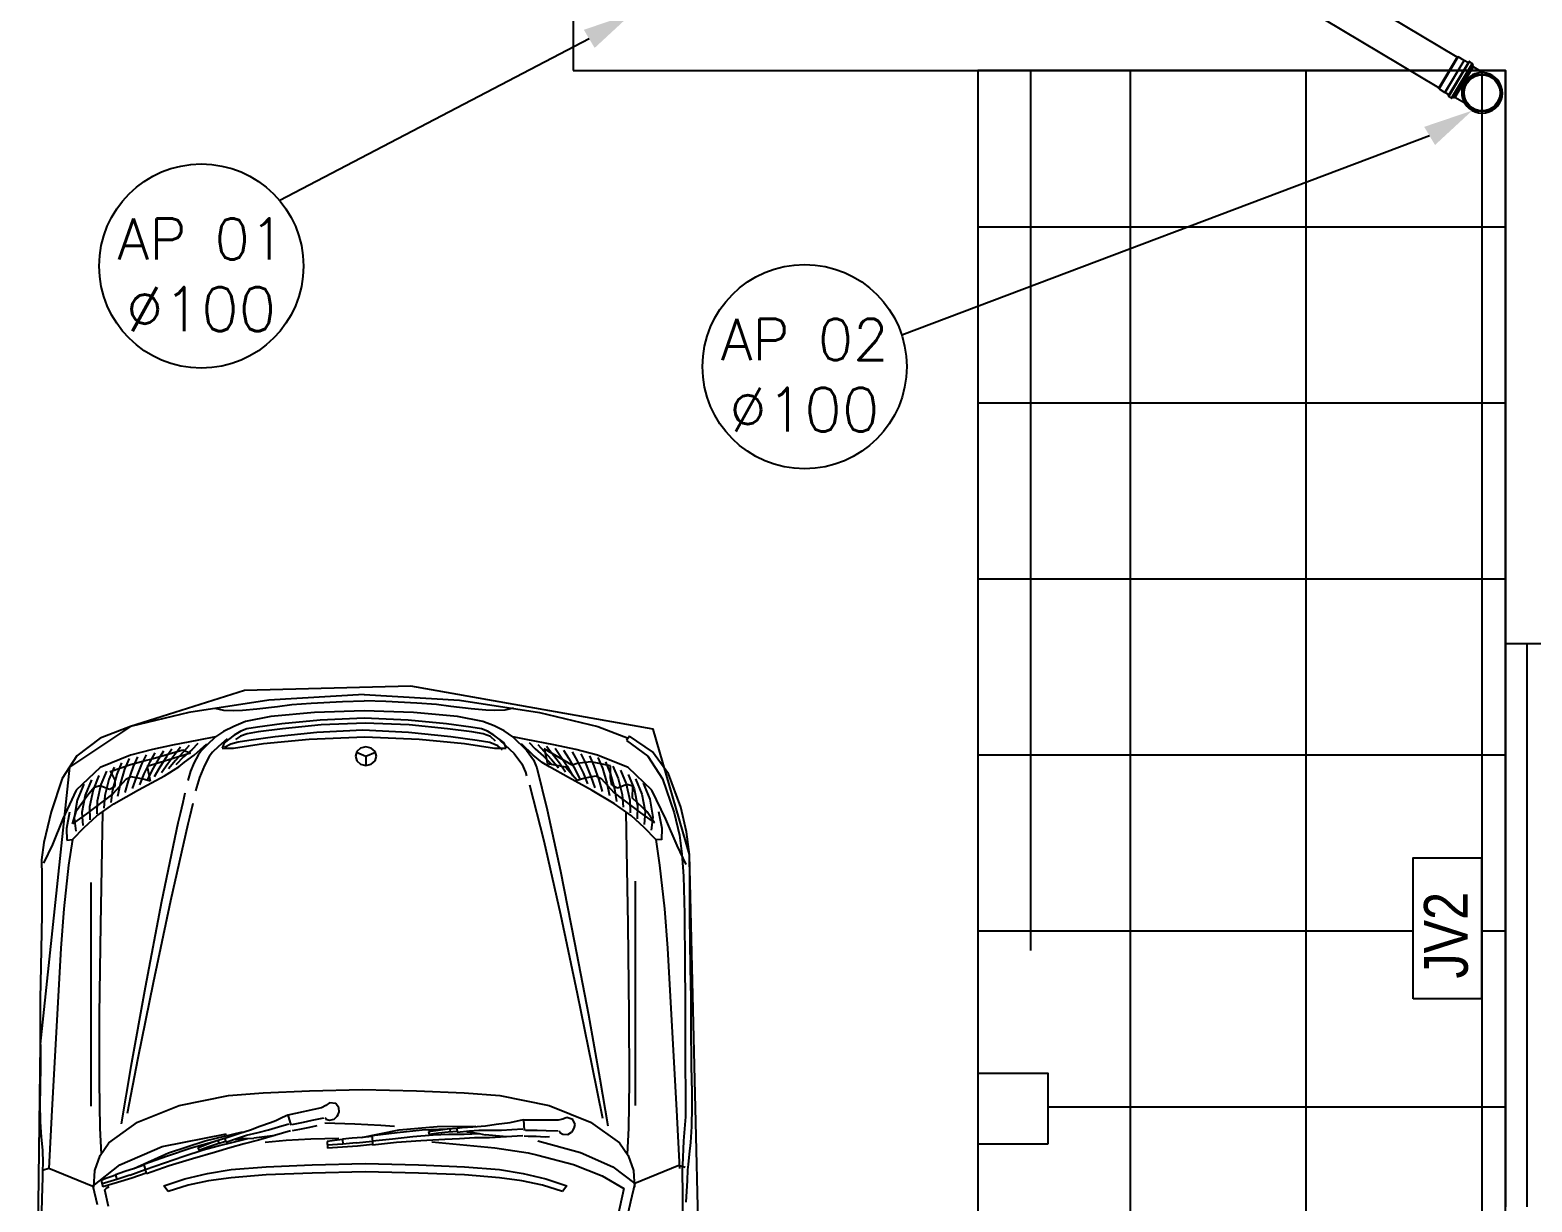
# Model space of a CAD drawing. Header units: millimetres. Extents: x 3923 to 4007, y 744 to 982.
# Drawn here: x 3949.43 to 3957.96, y 839.17 to 845.83 of the extents above; entities that cross this region are included whole.
import ezdxf
from ezdxf.enums import TextEntityAlignment as Align

# ---------------------------------------------------------------- set-up
doc = ezdxf.new("R2010")
doc.units = ezdxf.units.MM
doc.header["$LTSCALE"] = 20
doc.linetypes.add('DASHDOT2', pattern=[0.5, 0.25, -0.125, 0, -0.125])
for name, color, linetype in [('A-PEN-C', 4, 'Continuous'), ('Esgoto', 5, 'Continuous'), ('HIDROSSANITÁRIO', 8, 'Continuous'), ('TigreCad', 3, 'Continuous'), ('Tinterno', 9, 'Continuous')]:
    doc.layers.add(name, color=color, linetype=linetype)
doc.styles.add('F2', font='ARIALN.TTF')
doc.styles.add('ROMANS', font='romans__.ttf', dxfattribs={"height": 0.1})

# ---------------------------------------------------------------- blocks, each defined once
blk = doc.blocks.new('Austin Mini dessus')
at = {"color": 8, "flags": 128}
for points in [[(-0.302, 3.7337), (-0.2069, 3.765)], [(-0.2069, 3.765), (-0.1204, 3.7865)], [(-0.1874, 3.7324), (-0.114, 3.7617)], [(-0.1204, 3.7865), (-0.0703, 3.7926)], [(-0.114, 3.7617), (-0.0609, 3.787)], [(-0.0703, 3.7926), (-0.0241, 3.7916)], [(-0.0241, 3.7916), (0.0842, 3.7922)], [(0.0842, 3.7922), (0.2332, 3.7952)], [(0.2332, 3.7952), (0.3237, 3.797)], [(0.3237, 3.797), (0.3971, 3.7966)], [(0.3684, 3.7483), (0.6405, 3.7634)], [(0.3971, 3.7966), (0.5088, 3.7962)], [(0.5088, 3.7962), (0.581, 3.797)], [(0.581, 3.797), (0.6212, 3.7976)], [(0.6212, 3.7976), (0.674, 3.7963)], [(0.6405, 3.7634), (0.8064, 3.7721)], [(0.674, 3.7963), (0.7177, 3.7934)], [(0.7177, 3.7934), (0.7547, 3.7905)], [(0.7547, 3.7905), (0.7913, 3.7892)], [(0.7913, 3.7892), (0.8117, 3.7899)], [(0.8107, 3.7898), (0.8054, 3.7722)], [(0.8054, 3.7722), (0.8566, 3.6469)], [(0.8117, 3.7899), (0.831, 3.7901)], [(0.831, 3.7901), (0.8924, 3.7915)], [(0.8924, 3.7915), (1.0016, 3.7949)], [(-0.3667, 3.6929), (-0.302, 3.7337)], [(-0.269, 3.694), (-0.1874, 3.7324)], [(-0.2065, 3.713), (-0.1595, 3.7223)], [(-0.1595, 3.7223), (-0.127, 3.7206)], [(-0.127, 3.7206), (-0.1288, 3.7047)], [(-0.1288, 3.7047), (-0.0554, 3.7158)], [(-0.0554, 3.7158), (0.0688, 3.7297)], [(0.0688, 3.7297), (0.18, 3.7384)], [(0.18, 3.7384), (0.3684, 3.7483)], [(-0.4163, 3.6266), (-0.3667, 3.6929)], [(-0.3332, 3.6261), (-0.269, 3.694)], [(-0.2862, 3.6722), (-0.24, 3.6915)], [(-0.2108, 3.6933), (-0.2557, 3.6613)], [(-0.2548, 3.669), (-0.2057, 3.6781)], [(-0.24, 3.6915), (-0.1897, 3.6999)], [(-0.1734, 3.7051), (-0.2108, 3.6933)], [(-0.2057, 3.6781), (-0.1684, 3.6754)], [(-0.2018, 3.6646), (-0.1734, 3.7051)], [(-0.1629, 3.672), (-0.1958, 3.6357)], [(-0.1897, 3.6999), (-0.152, 3.6952)], [(-0.1288, 3.7047), (-0.1629, 3.672)], [(-0.3103, 3.6295), (-0.2696, 3.6465)], [(-0.2983, 3.6509), (-0.2548, 3.669)], [(-0.2844, 3.624), (-0.2378, 3.6344)], [(-0.2776, 3.6432), (-0.2819, 3.6262)], [(-0.2557, 3.6613), (-0.2776, 3.6432)], [(-0.2696, 3.6465), (-0.2217, 3.6563)], [(-0.2582, 3.5904), (-0.2018, 3.6646)], [(-0.2378, 3.6344), (-0.2012, 3.6358)], [(-0.1958, 3.6357), (-0.2299, 3.5876)], [(-0.2217, 3.6563), (-0.1848, 3.6556)], [(0.6296, 3.652), (-0.0059, 3.652)], [(0.1144, 3.6255), (0.369, 3.6287)], [(0.369, 3.6287), (0.5603, 3.6292)], [(0.5603, 3.6292), (0.6914, 3.6273)], [(0.8118, 3.6411), (0.769, 3.6265)], [(0.8566, 3.6469), (0.7958, 3.5707)], [(0.8596, 3.6444), (0.8118, 3.6411)], [(0.8566, 3.6469), (0.909, 3.6348)], [(-0.4494, 3.54), (-0.4163, 3.6266)], [(-0.3686, 3.5396), (-0.3332, 3.6261)], [(-0.3219, 3.5976), (-0.3417, 3.5395)], [(-0.3344, 3.5868), (-0.2992, 3.6015)], [(-0.3224, 3.6082), (-0.2844, 3.624)], [(-0.3144, 3.5923), (-0.3219, 3.5976)], [(-0.2975, 3.5839), (-0.3144, 3.5923)], [(-0.3139, 3.579), (-0.2698, 3.5907)], [(-0.2994, 3.5535), (-0.2582, 3.5904)], [(-0.2992, 3.6015), (-0.2538, 3.6126)], [(-0.2819, 3.6262), (-0.2717, 3.5998)], [(-0.2717, 3.5998), (-0.28, 3.5832)], [(-0.2299, 3.5876), (-0.2701, 3.5169)], [(-0.2698, 3.5907), (-0.2341, 3.5963)], [(-0.2538, 3.6126), (-0.2177, 3.6161)], [(-0.2069, 3.6195), (0.1144, 3.6255)], [(0.7337, 3.6018), (0.675, 3.5196)], [(0.6914, 3.6273), (0.7656, 3.6231)], [(0.769, 3.6265), (0.7337, 3.6018)], [(0.8252, 3.5824), (0.8299, 3.5961)], [(0.8299, 3.5961), (0.835, 3.6098)], [(0.835, 3.6098), (0.8402, 3.6233)], [(0.8372, 3.5784), (0.8502, 3.6203)], [(0.8402, 3.6233), (0.8582, 3.6183)], [(0.8462, 3.577), (0.8582, 3.6183)], [(0.8604, 3.6051), (0.8577, 3.6008)], [(0.8634, 3.6093), (0.8604, 3.6051)], [(0.8666, 3.6133), (0.8634, 3.6093)], [(0.9143, 3.6021), (0.8666, 3.6133)], [(-0.3585, 3.5441), (-0.3287, 3.5566)], [(-0.3465, 3.5655), (-0.3139, 3.579)], [(-0.3356, 3.5327), (-0.2955, 3.5465)], [(-0.3287, 3.5566), (-0.2858, 3.5689)], [(-0.3066, 3.538), (-0.2994, 3.5535)], [(-0.28, 3.5832), (-0.2975, 3.5839)], [(-0.2955, 3.5465), (-0.2617, 3.5558)], [(-0.2858, 3.5689), (-0.2505, 3.5765)], [(0.4929, 3.5192), (0.6502, 3.5491)], [(0.517, 3.5386), (0.6793, 3.5662)], [(0.7958, 3.5707), (0.7435, 3.4498)], [(0.8063, 3.5287), (0.8151, 3.5556)], [(0.8151, 3.5556), (0.8242, 3.5824)], [(0.8252, 3.5824), (0.8372, 3.5784)], [(0.8257, 3.5419), (0.8372, 3.5784)], [(0.8334, 3.5361), (0.8462, 3.577)], [(-0.4897, 3.3744), (-0.4494, 3.54)], [(-0.3843, 3.4776), (-0.3686, 3.5396)], [(-0.3693, 3.4953), (-0.3424, 3.5089)], [(-0.3639, 3.5197), (-0.3356, 3.5327)], [(-0.3417, 3.5395), (-0.3534, 3.4979)], [(-0.3493, 3.4851), (-0.3148, 3.5016)], [(-0.3424, 3.5089), (-0.3051, 3.524)], [(-0.3148, 3.5016), (-0.2843, 3.5144)], [(-0.2701, 3.5169), (-0.3098, 3.443)], [(-0.3001, 3.5036), (-0.3066, 3.538)], [(-0.3051, 3.524), (-0.273, 3.5351)], [(-0.2946, 3.4845), (-0.3001, 3.5036)], [(0.2791, 3.4759), (0.4929, 3.5192)], [(0.2925, 3.4981), (0.517, 3.5386)], [(0.675, 3.5196), (0.6278, 3.4015)], [(0.8067, 3.5309), (0.7615, 3.4315)], [(0.7718, 3.4351), (0.7952, 3.5024)], [(0.7952, 3.5024), (0.8192, 3.4954)], [(0.7972, 3.5019), (0.8063, 3.5287)], [(0.8257, 3.5419), (0.8097, 3.4979)], [(0.8192, 3.4954), (0.8334, 3.5361)], [(-0.3968, 3.4202), (-0.3843, 3.4776)], [(-0.3572, 3.4821), (-0.3836, 3.3914)], [(-0.38, 3.4466), (-0.3561, 3.4613)], [(-0.3746, 3.4709), (-0.3493, 3.4851)], [(-0.374, 3.3698), (-0.3363, 3.4925)], [(-0.3534, 3.4979), (-0.3572, 3.4821)], [(-0.3561, 3.4613), (-0.3244, 3.4792)], [(-0.3363, 3.4925), (-0.2946, 3.4845)], [(-0.3341, 3.4567), (-0.3068, 3.4729)], [(-0.3244, 3.4792), (-0.2956, 3.4936)], [(0.0453, 3.4261), (0.2791, 3.4759)], [(0.0478, 3.4514), (0.2925, 3.4981)], [(0.8092, 3.4984), (0.7905, 3.4435)], [(0.7985, 3.4305), (0.8212, 3.4949)], [(-0.4112, 3.3468), (-0.3968, 3.4202)], [(-0.3854, 3.4222), (-0.363, 3.4375)], [(-0.3698, 3.4136), (-0.3437, 3.4343)], [(-0.363, 3.4375), (-0.3341, 3.4567)], [(-0.3534, 3.4119), (-0.3294, 3.4315)], [(-0.3437, 3.4343), (-0.3181, 3.4522)], [(-0.3098, 3.443), (-0.3346, 3.403)], [(-0.1749, 3.4052), (0.0478, 3.4514)], [(-0.172, 3.3767), (0.0453, 3.4261)], [(0.7435, 3.4498), (0.7081, 3.2674)], [(0.7615, 3.4315), (0.7277, 3.3278)], [(0.7484, 3.3675), (0.7718, 3.4351)], [(0.7905, 3.4435), (0.7715, 3.3887)], [(0.7785, 3.3642), (0.7985, 3.4305)], [(0.8558, 3.4451), (0.8359, 3.3854)], [(0.8536, 3.3763), (0.8715, 3.4329)], [(0.8715, 3.4329), (0.8558, 3.4451)], [(-0.5243, 3.1472), (-0.4897, 3.3744)], [(-0.3961, 3.3734), (-0.3767, 3.3898)], [(-0.3908, 3.3978), (-0.3698, 3.4136)], [(-0.3836, 3.3914), (-0.374, 3.3698)], [(-0.3836, 3.366), (-0.363, 3.3894)], [(-0.3767, 3.3898), (-0.3534, 3.4119)], [(-0.3481, 3.3863), (-0.3679, 3.3589)], [(-0.363, 3.3894), (-0.3407, 3.4108)], [(-0.3346, 3.403), (-0.3481, 3.3863)], [(-0.3226, 3.369), (-0.2958, 3.3774)], [(-0.2599, 3.3851), (-0.2335, 3.3912)], [(-0.2335, 3.3912), (-0.2013, 3.399)], [(-0.2013, 3.399), (-0.1749, 3.4052)], [(-0.1915, 3.3721), (-0.172, 3.3767)], [(0.6278, 3.4015), (0.5988, 3.2619)], [(0.7715, 3.3887), (0.7537, 3.3335)], [(0.8359, 3.3854), (0.8202, 3.3211)], [(0.8415, 3.3179), (0.8536, 3.3763)], [(-0.4198, 3.2983), (-0.4112, 3.3468)], [(-0.4015, 3.349), (-0.3836, 3.366)], [(-0.3679, 3.3589), (-0.4003, 3.3232)], [(-0.397, 3.3226), (-0.3805, 3.3391)], [(-0.3805, 3.3391), (-0.3683, 3.348)], [(-0.3683, 3.348), (-0.347, 3.3593)], [(-0.3644, 3.3161), (-0.339, 3.3298)], [(-0.347, 3.3593), (-0.3226, 3.369)], [(-0.339, 3.3298), (-0.3048, 3.3438)], [(-0.3048, 3.3438), (-0.2667, 3.355)], [(-0.2307, 3.363), (-0.2112, 3.3675)], [(-0.2112, 3.3675), (-0.1915, 3.3721)], [(0.7293, 3.299), (0.7484, 3.3675)], [(0.7472, 3.3485), (0.7374, 3.3232)], [(0.7537, 3.3335), (0.7422, 3.2911)], [(0.7462, 3.3202), (0.7557, 3.3455)], [(0.7472, 3.3485), (0.7557, 3.345)], [(0.7597, 3.2985), (0.7785, 3.3642)], [(-0.5014, 3.3001), (-0.4965, 3.2759)], [(-0.435, 3.2757), (-0.4198, 3.2983)], [(-0.4198, 3.2983), (-0.397, 3.3226)], [(-0.415, 3.2655), (-0.3926, 3.2902)], [(-0.3926, 3.2902), (-0.3764, 3.3069)], [(-0.3764, 3.3069), (-0.3644, 3.3161)], [(0.7277, 3.3278), (0.7023, 3.2216)], [(0.728, 3.2975), (0.7203, 3.2716)], [(0.7263, 3.2915), (0.7353, 3.2885)], [(0.7374, 3.3232), (0.728, 3.2975)], [(0.7293, 3.2686), (0.7371, 3.2944)], [(0.7422, 3.2911), (0.7318, 3.2485)], [(0.7371, 3.2944), (0.7462, 3.3202)], [(0.7478, 3.258), (0.7597, 3.2985)], [(0.8202, 3.3211), (0.8092, 3.2537)], [(0.8325, 3.2537), (0.8415, 3.3179)], [(-0.4965, 3.2759), (-0.4951, 3.2474)], [(-0.4951, 3.2474), (-0.4961, 3.222)], [(-0.4642, 3.2131), (-0.4498, 3.2462)], [(-0.4498, 3.2462), (-0.435, 3.2757)], [(-0.4368, 3.2263), (-0.4251, 3.2451)], [(-0.4251, 3.2451), (-0.4036, 3.2735)], [(-0.4054, 3.2337), (-0.3992, 3.255)], [(-0.4036, 3.2735), (-0.3881, 3.2799)], [(-0.3879, 3.2469), (-0.4009, 3.1615)], [(-0.3992, 3.255), (-0.3897, 3.273)], [(-0.3881, 3.2799), (-0.3879, 3.2469)], [(0.5988, 3.2619), (0.5909, 3.1628)], [(0.7153, 3.258), (0.7105, 3.2437)], [(0.7198, 3.2721), (0.7153, 3.258)], [(0.7313, 3.2686), (0.72, 3.2361)], [(0.7208, 3.2721), (0.7313, 3.2686)], [(0.7318, 3.2485), (0.7208, 3.2061)], [(0.7361, 3.2172), (0.7478, 3.258)], [(0.8092, 3.2537), (0.8014, 3.1546)], [(0.8246, 3.1546), (0.8325, 3.2537)], [(-0.4961, 3.222), (-0.5002, 3.1805)], [(-0.4783, 3.1411), (-0.4642, 3.2131)], [(-0.4482, 3.1794), (-0.4433, 3.2092)], [(-0.4433, 3.2092), (-0.4368, 3.2263)], [(-0.4345, 3.1767), (-0.4292, 3.2081)], [(-0.4292, 3.2081), (-0.4223, 3.2271)], [(-0.4223, 3.2271), (-0.4123, 3.2411)], [(-0.42, 3.129), (-0.4102, 3.2033)], [(-0.4102, 3.2033), (-0.4054, 3.2337)], [(0.7063, 3.2296), (0.6964, 3.1985)], [(0.7116, 3.2101), (0.7041, 3.1774)], [(0.7105, 3.2437), (0.7063, 3.2296)], [(0.72, 3.2361), (0.7116, 3.2101)], [(0.721, 3.2072), (0.7203, 3.1896)], [(0.7215, 3.2248), (0.721, 3.2072)], [(0.7243, 3.2421), (0.7215, 3.2248)], [(0.7263, 3.1761), (0.7361, 3.2172)], [(-0.5002, 3.1805), (-0.5068, 3.1221)], [(-0.457, 3.1102), (-0.4482, 3.1794)], [(-0.4433, 3.1075), (-0.4345, 3.1767)], [(-0.4009, 3.1615), (-0.4139, 3.0323)], [(0.5909, 3.1628), (0.5858, 3.0317)], [(0.6864, 3.1723), (0.6761, 3.1418)], [(0.6964, 3.1985), (0.6864, 3.1723)], [(0.7041, 3.1774), (0.6969, 3.1476)], [(0.6998, 3.0852), (0.7263, 3.1761)], [(0.7123, 3.1286), (0.7203, 3.1896)], [(-0.5405, 2.876), (-0.5243, 3.1472)], [(-0.5068, 3.1221), (-0.5121, 3.0818)], [(-0.4897, 3.0166), (-0.4783, 3.1411)], [(-0.4326, 3.01), (-0.42, 3.129)], [(0.6698, 3.1266), (0.6607, 3.1082)], [(0.6761, 3.1418), (0.6698, 3.1266)], [(0.6884, 3.1193), (0.6795, 3.0899)], [(0.6969, 3.1476), (0.6884, 3.1193)], [(0.7318, 3.1572), (0.726, 3.0977)], [(0.8014, 3.1546), (0.7962, 3.0235)], [(0.8194, 3.0235), (0.8246, 3.1546)], [(-0.5121, 3.0818), (-0.5164, 3.0261)], [(-0.4678, 3.0008), (-0.457, 3.1102)], [(-0.4541, 2.9981), (-0.4433, 3.1075)], [(0.6338, 2.997), (0.6553, 3.0927)], [(0.6607, 3.1082), (0.6538, 3.0932)], [(0.6538, 3.0932), (0.6836, 3.0845)], [(0.6818, 3.0817), (0.6747, 3.0485)], [(0.6957, 3.0601), (0.6993, 3.0807)], [(0.726, 3.0977), (0.7219, 3.0275)], [(-0.4139, 3.0323), (-0.4198, 2.8742)], [(0.5858, 3.0317), (0.5818, 2.8809)], [(0.6747, 3.0485), (0.6693, 3.0237)], [(0.6853, 3.0102), (0.6902, 3.0313)], [(0.6902, 3.0313), (0.6957, 3.0601)], [(-0.5164, 3.0261), (-0.5207, 2.9376)], [(-0.4943, 2.876), (-0.4897, 3.0166)], [(-0.473, 2.876), (-0.4678, 3.0008)], [(-0.4594, 2.8733), (-0.4541, 2.9981)], [(-0.4389, 2.8801), (-0.4326, 3.01)], [(0.6273, 2.9847), (0.6338, 2.997)], [(0.6693, 3.0237), (0.6625, 2.9905)], [(0.7219, 3.0275), (0.7205, 2.9476)], [(0.7962, 3.0235), (0.7923, 2.8727)], [(0.8155, 2.8727), (0.8194, 3.0235)], [(0.6202, 2.9747), (0.6273, 2.9847)], [(0.6221, 2.9567), (0.6202, 2.9747)], [(0.6341, 2.9475), (0.6221, 2.9567)], [(0.6455, 2.9473), (0.6341, 2.9475)], [(0.6529, 2.9495), (0.6455, 2.9473)], [(0.6577, 2.9524), (0.6529, 2.9495)], [(0.6662, 2.9608), (0.6577, 2.9524)], [(0.6618, 2.9878), (0.6631, 2.986)], [(0.6631, 2.986), (0.6661, 2.9845)], [(0.6661, 2.9845), (0.6693, 2.9748)], [(0.6693, 2.9748), (0.6662, 2.9608)], [(0.677, 2.9877), (0.6796, 2.9022)], [(0.7244, 2.9379), (0.7259, 2.9524)], [(0.7259, 2.9524), (0.7277, 2.9669)], [(0.7277, 2.9669), (0.7297, 2.9812)], [(0.7297, 2.9812), (0.7484, 2.9804)], [(0.7369, 2.9367), (0.7402, 2.9806)], [(0.7461, 2.9374), (0.7484, 2.9804)], [(-0.5207, 2.9376), (-0.5227, 2.876)], [(0.718, 2.8814), (0.7205, 2.9096)], [(0.7205, 2.9096), (0.7234, 2.9377)], [(0.7244, 2.9379), (0.7369, 2.9367)], [(0.7339, 2.8986), (0.7369, 2.9367)], [(0.7427, 2.8947), (0.7461, 2.9374)], [(-0.5405, 2.876), (-0.5243, 2.6047)], [(-0.5207, 2.8143), (-0.5227, 2.876)], [(-0.4897, 2.7353), (-0.4943, 2.876)], [(-0.4678, 2.7512), (-0.473, 2.876)], [(-0.4541, 2.7484), (-0.4594, 2.8733)], [(-0.4326, 2.7495), (-0.4389, 2.8801)], [(-0.4198, 2.8742), (-0.4139, 2.72)], [(-0.3917, 2.8708), (-0.3881, 2.8859)], [(-0.3881, 2.8557), (-0.3917, 2.8708)], [(-0.3881, 2.8859), (-0.3786, 2.8967)], [(-0.3786, 2.8967), (-0.3653, 2.9008)], [(-0.3767, 2.8977), (-0.3653, 2.8708)], [(-0.3653, 2.8708), (-0.3767, 2.844)], [(-0.3653, 2.9008), (-0.352, 2.8967)], [(-0.3653, 2.8708), (-0.3389, 2.8708)], [(-0.352, 2.8967), (-0.3425, 2.8859)], [(-0.3425, 2.8859), (-0.3389, 2.8708)], [(-0.3389, 2.8708), (-0.3425, 2.8557)], [(0.5818, 2.8809), (0.5858, 2.7275)], [(0.6796, 2.9022), (0.6837, 2.8284)], [(0.7179, 2.8836), (0.6962, 2.7767)], [(0.7152, 2.8533), (0.718, 2.8814)], [(0.7339, 2.8986), (0.7283, 2.8522)], [(0.7381, 2.8519), (0.7427, 2.8947)], [(0.7923, 2.8727), (0.7962, 2.7218)], [(0.8194, 2.7218), (0.8155, 2.8727)], [(-0.3786, 2.845), (-0.3881, 2.8557)], [(-0.3653, 2.8409), (-0.3786, 2.845)], [(-0.352, 2.845), (-0.3653, 2.8409)], [(-0.3425, 2.8557), (-0.352, 2.845)], [(0.6837, 2.8284), (0.6857, 2.7893)], [(0.7054, 2.7825), (0.7131, 2.8533)], [(0.7131, 2.8533), (0.7381, 2.8519)], [(0.7277, 2.8526), (0.7218, 2.7949)], [(0.7325, 2.784), (0.7401, 2.8518)], [(-0.5164, 2.7259), (-0.5207, 2.8143)], [(0.6962, 2.7767), (0.6866, 2.668)], [(0.6979, 2.7113), (0.7054, 2.7825)], [(0.7218, 2.7949), (0.7156, 2.7372)], [(0.7279, 2.7148), (0.7325, 2.784)], [(-0.4783, 2.6109), (-0.4897, 2.7353)], [(-0.457, 2.6417), (-0.4678, 2.7512)], [(-0.4433, 2.639), (-0.4541, 2.7484)], [(-0.42, 2.6293), (-0.4326, 2.7495)], [(0.7156, 2.7372), (0.7107, 2.6794)], [(-0.5121, 2.6701), (-0.5164, 2.7259)], [(-0.4139, 2.72), (-0.4009, 2.5911)], [(0.5858, 2.7275), (0.5909, 2.5917)], [(0.6946, 2.6403), (0.6979, 2.7113)], [(0.701, 2.6926), (0.6971, 2.6657)], [(0.701, 2.6926), (0.7101, 2.6911)], [(0.7063, 2.6647), (0.71, 2.6915)], [(0.7244, 2.6467), (0.7279, 2.7148)], [(0.7962, 2.7218), (0.8014, 2.5907)], [(0.8246, 2.5907), (0.8194, 2.7218)], [(-0.5068, 2.6299), (-0.5121, 2.6701)], [(0.6866, 2.668), (0.6857, 2.5588)], [(0.6971, 2.6657), (0.6937, 2.6386)], [(0.7033, 2.6376), (0.7063, 2.6647)], [(0.7107, 2.6794), (0.709, 2.6356)], [(0.7219, 2.6045), (0.7244, 2.6467)], [(0.731, 2.6835), (0.7474, 2.5042)], [(-0.5243, 2.6047), (-0.4897, 2.3776)], [(-0.5002, 2.5714), (-0.5068, 2.6299)], [(-0.4642, 2.5388), (-0.4783, 2.6109)], [(-0.4482, 2.5725), (-0.457, 2.6417)], [(-0.4345, 2.5698), (-0.4433, 2.639)], [(-0.4102, 2.5543), (-0.42, 2.6293)], [(0.6914, 2.6119), (0.6903, 2.5972)], [(0.6937, 2.6386), (0.692, 2.6115)], [(0.6924, 2.6121), (0.7034, 2.6111)], [(0.6934, 2.6323), (0.7028, 2.6314)], [(0.7034, 2.6111), (0.6997, 2.5769)], [(0.7015, 2.6106), (0.7033, 2.6376)], [(0.709, 2.6356), (0.7085, 2.5917)], [(0.7197, 2.5621), (0.7219, 2.6045)], [(-0.4961, 2.5299), (-0.5002, 2.5714)], [(-0.4433, 2.5428), (-0.4482, 2.5725)], [(-0.429, 2.5374), (-0.4345, 2.5698)], [(-0.4009, 2.5911), (-0.3879, 2.5051)], [(0.5909, 2.5917), (0.5988, 2.49)], [(0.6878, 2.5675), (0.6847, 2.5306)], [(0.689, 2.5822), (0.6878, 2.5675)], [(0.6903, 2.5972), (0.689, 2.5822)], [(0.6997, 2.5769), (0.6975, 2.5497)], [(0.7026, 2.5837), (0.7038, 2.5662)], [(0.7038, 2.5662), (0.7072, 2.5489)], [(0.7085, 2.5917), (0.7072, 2.5478)], [(0.7193, 2.5199), (0.7197, 2.5621)], [(0.8014, 2.5907), (0.8092, 2.4916)], [(0.8325, 2.4916), (0.8246, 2.5907)], [(-0.4951, 2.5046), (-0.4961, 2.5299)], [(-0.4511, 2.5067), (-0.4642, 2.5388)], [(-0.4368, 2.5257), (-0.4433, 2.5428)], [(-0.4251, 2.5069), (-0.4368, 2.5257)], [(-0.4211, 2.5171), (-0.429, 2.5374)], [(-0.4038, 2.5192), (-0.4102, 2.5543)], [(-0.3951, 2.4956), (-0.4038, 2.5192)], [(0.6847, 2.5306), (0.6807, 2.5008)], [(0.6975, 2.5497), (0.6975, 2.5161)], [(0.7072, 2.5489), (0.7105, 2.5317)], [(0.7164, 2.4705), (0.7105, 2.5317)], [(0.714, 2.4253), (0.7193, 2.5199)], [(-0.5014, 2.4519), (-0.4965, 2.4761)], [(-0.4965, 2.4761), (-0.4951, 2.5046)], [(-0.4377, 2.4782), (-0.4511, 2.5067)], [(-0.4198, 2.4536), (-0.4377, 2.4782)], [(-0.4036, 2.4784), (-0.4251, 2.5069)], [(-0.4082, 2.5023), (-0.4211, 2.5171)], [(-0.4106, 2.4907), (-0.373, 2.4496)], [(-0.3881, 2.472), (-0.4036, 2.4784)], [(-0.3837, 2.4832), (-0.3951, 2.4956)], [(-0.3879, 2.5051), (-0.3881, 2.472)], [(0.5988, 2.49), (0.6278, 2.3505)], [(0.6807, 2.5008), (0.6754, 2.4613)], [(0.6972, 2.4854), (0.6952, 2.456)], [(0.6975, 2.5161), (0.6972, 2.4854)], [(0.7474, 2.5042), (0.7622, 2.4097)], [(0.8092, 2.4916), (0.8202, 2.4242)], [(0.8415, 2.4274), (0.8325, 2.4916)], [(-0.4198, 2.4536), (-0.3822, 2.4143)], [(-0.4126, 2.4151), (-0.4198, 2.4536)], [(-0.373, 2.4496), (-0.3435, 2.4277)], [(0.6699, 2.4354), (0.6674, 2.4227)], [(0.673, 2.4486), (0.6699, 2.4354)], [(0.6754, 2.4613), (0.673, 2.4486)], [(0.6952, 2.456), (0.6932, 2.4254)], [(-0.3975, 2.3367), (-0.4126, 2.4151)], [(-0.4043, 2.4065), (-0.3863, 2.3895)], [(-0.3677, 2.3955), (-0.4003, 2.4288)], [(-0.3822, 2.4143), (-0.3546, 2.3944)], [(-0.3478, 2.3704), (-0.3677, 2.3955)], [(-0.3546, 2.3944), (-0.3323, 2.3856)], [(-0.3435, 2.4277), (-0.32, 2.4176)], [(-0.32, 2.4176), (-0.3092, 2.4141)], [(-0.2838, 2.4064), (-0.1243, 2.3655)], [(0.6674, 2.4227), (0.6984, 2.421)], [(0.6695, 2.3245), (0.669, 2.4226)], [(0.6972, 2.4178), (0.6978, 2.3839)], [(0.715, 2.4096), (0.7145, 2.4208)], [(0.7153, 2.3984), (0.715, 2.4096)], [(0.7156, 2.3872), (0.7153, 2.3984)], [(0.7622, 2.4097), (0.7686, 2.3821)], [(0.8202, 2.4242), (0.8359, 2.3599)], [(0.8536, 2.369), (0.8415, 2.4274)], [(-0.4897, 2.3776), (-0.4494, 2.2119)], [(-0.3989, 2.3821), (-0.3794, 2.3657)], [(-0.3935, 2.3577), (-0.3726, 2.3419)], [(-0.3864, 2.3641), (-0.3443, 2.3544)], [(-0.3402, 2.2847), (-0.3864, 2.3641)], [(-0.3863, 2.3895), (-0.3657, 2.3661)], [(-0.3794, 2.3657), (-0.3561, 2.3436)], [(-0.3657, 2.3661), (-0.3434, 2.3447)], [(-0.3346, 2.3489), (-0.3478, 2.3704)], [(-0.3443, 2.3544), (-0.3348, 2.3038)], [(-0.3048, 2.2947), (-0.3346, 2.3489)], [(-0.3323, 2.3856), (-0.2128, 2.3556)], [(-0.2128, 2.3556), (-0.0386, 2.3181)], [(-0.1243, 2.3655), (0.085, 2.3182)], [(0.6278, 2.3505), (0.675, 2.2324)], [(0.6978, 2.3839), (0.6981, 2.3586)], [(0.6981, 2.3586), (0.6989, 2.3247)], [(0.7163, 2.3745), (0.7156, 2.3872)], [(0.717, 2.3616), (0.7163, 2.3745)], [(0.7167, 2.349), (0.717, 2.3616)], [(0.7276, 2.3821), (0.761, 2.261)], [(0.7686, 2.3821), (0.7952, 2.2812)], [(0.8359, 2.3599), (0.8558, 2.3002)], [(0.8715, 2.3124), (0.8536, 2.369)], [(-0.3843, 2.2744), (-0.3975, 2.3367)], [(-0.3881, 2.3334), (-0.3657, 2.3181)], [(-0.3827, 2.309), (-0.3589, 2.2942)], [(-0.3726, 2.3419), (-0.3464, 2.3212)], [(-0.3657, 2.3181), (-0.3368, 2.2988)], [(-0.3561, 2.3436), (-0.3321, 2.324)], [(-0.3464, 2.3212), (-0.3209, 2.3033)], [(-0.0386, 2.3181), (0.1643, 2.2777)], [(0.085, 2.3182), (0.3093, 2.2706)], [(0.6613, 2.2997), (0.6659, 2.3111)], [(0.6659, 2.3111), (0.6695, 2.3245)], [(0.6989, 2.3218), (0.7006, 2.3204)], [(0.7006, 2.3204), (0.7038, 2.3197)], [(0.7038, 2.3197), (0.7091, 2.3109)], [(0.7091, 2.3109), (0.7093, 2.2966)], [(0.8558, 2.3002), (0.8715, 2.3124)], [(-0.3686, 2.2124), (-0.3843, 2.2744)], [(-0.3774, 2.2846), (-0.352, 2.2704)], [(-0.3589, 2.2942), (-0.3272, 2.2763)], [(-0.352, 2.2704), (-0.3175, 2.2539)], [(-0.3489, 2.2319), (-0.3449, 2.2704)], [(-0.3449, 2.2704), (-0.3402, 2.2847)], [(-0.3368, 2.2988), (-0.3096, 2.2826)], [(-0.3348, 2.3038), (-0.2973, 2.271)], [(-0.3272, 2.2763), (-0.2983, 2.2619)], [(-0.2675, 2.228), (-0.3048, 2.2947)], [(-0.2973, 2.271), (-0.3028, 2.2519)], [(0.1643, 2.2777), (0.3699, 2.2387)], [(0.3093, 2.2706), (0.5139, 2.2288)], [(0.6672, 2.2826), (0.6613, 2.2997)], [(0.6809, 2.2764), (0.6672, 2.2826)], [(0.6921, 2.2787), (0.6809, 2.2764)], [(0.6988, 2.2826), (0.6921, 2.2787)], [(0.7029, 2.2864), (0.6988, 2.2826)], [(0.7093, 2.2966), (0.7029, 2.2864)], [(0.7952, 2.2812), (0.8271, 2.1996)], [(-0.372, 2.2602), (-0.3452, 2.2466)], [(-0.3666, 2.2358), (-0.3383, 2.2228)], [(-0.3375, 2.1754), (-0.3489, 2.2319)], [(-0.3452, 2.2466), (-0.3079, 2.2315)], [(-0.3383, 2.2228), (-0.2982, 2.209)], [(-0.3175, 2.2539), (-0.287, 2.2412)], [(-0.3028, 2.2519), (-0.3094, 2.2175)], [(-0.3079, 2.2315), (-0.2757, 2.2204)], [(-0.2299, 2.1644), (-0.2675, 2.228)], [(0.3699, 2.2387), (0.552, 2.2057)], [(0.5139, 2.2288), (0.6638, 2.199)], [(0.675, 2.2324), (0.7337, 2.1502)], [(0.761, 2.261), (0.8021, 2.1691)], [(0.8634, 2.1376), (1.3706, 2.2486)], [(-0.4494, 2.2119), (-0.4163, 2.1254)], [(-0.3332, 2.1259), (-0.3686, 2.2124)], [(-0.3612, 2.2114), (-0.3315, 2.199)], [(-0.3492, 2.1901), (-0.3167, 2.1765)], [(-0.3315, 2.199), (-0.2886, 2.1866)], [(-0.3094, 2.2175), (-0.3021, 2.202)], [(-0.3021, 2.202), (-0.261, 2.1651)], [(-0.2982, 2.209), (-0.2645, 2.1997)], [(-0.2886, 2.1866), (-0.2532, 2.179)], [(0.552, 2.2057), (0.6848, 2.1831)], [(0.8271, 2.1996), (0.8634, 2.1376)], [(-0.3267, 2.1761), (-0.3375, 2.1754)], [(-0.3372, 2.1687), (-0.3019, 2.154)], [(-0.3036, 2.1762), (-0.3267, 2.1761)], [(-0.3251, 2.1474), (-0.2871, 2.1315)], [(-0.3167, 2.1765), (-0.2725, 2.1648)], [(-0.2827, 2.1724), (-0.3036, 2.1762)], [(-0.3019, 2.154), (-0.2565, 2.1429)], [(-0.2847, 2.1294), (-0.2744, 2.1557)], [(-0.2744, 2.1557), (-0.2827, 2.1724)], [(-0.2725, 2.1648), (-0.2368, 2.1592)], [(-0.261, 2.1651), (-0.2046, 2.0909)], [(-0.2565, 2.1429), (-0.2204, 2.1395)], [(-0.1958, 2.1163), (-0.2299, 2.1644)], [(0.7337, 2.1502), (0.769, 2.1254)], [(0.8021, 2.1691), (0.849, 2.1068)], [(0.9014, 2.1189), (1.0142, 2.1447)], [(-0.4226, 2.1216), (-0.4101, 2.1302)], [(-0.3778, 2.0561), (-0.4226, 2.1216)], [(-0.4101, 2.1302), (-0.3656, 2.0699)], [(-0.269, 2.0579), (-0.3332, 2.1259)], [(-0.3131, 2.126), (-0.2723, 2.109)], [(-0.301, 2.1047), (-0.2575, 2.0865)], [(-0.2871, 2.1315), (-0.2405, 2.1211)], [(-0.2803, 2.1124), (-0.2847, 2.1294)], [(-0.2456, 2.1137), (-0.2803, 2.1124)], [(-0.2723, 2.109), (-0.2245, 2.0993)], [(-0.2071, 2.072), (-0.2456, 2.1137)], [(-0.2405, 2.1211), (-0.204, 2.1197)], [(-0.2245, 2.0993), (-0.1876, 2.0999)], [(-0.2069, 2.1325), (0.1144, 2.1265)], [(-0.1629, 2.08), (-0.1958, 2.1163)], [(0.6276, 2.1045), (-0.0104, 2.1045)], [(0.1144, 2.1265), (0.369, 2.1233)], [(0.369, 2.1233), (0.5603, 2.1227)], [(0.5603, 2.1227), (0.6914, 2.1247)], [(0.6914, 2.1247), (0.7656, 2.1289)], [(0.769, 2.1254), (0.8118, 2.1109)], [(0.7979, 1.9816), (0.849, 2.1068)], [(0.8118, 2.1109), (0.8596, 2.1076)], [(0.849, 2.1068), (0.9014, 2.1189)], [(-0.3153, 2.0107), (-0.3778, 2.0561)], [(-0.3656, 2.0699), (-0.3005, 2.0279)], [(-0.289, 2.0833), (-0.2428, 2.064)], [(-0.1866, 2.0184), (-0.269, 2.0579)], [(-0.2575, 2.0865), (-0.2084, 2.0774)], [(-0.2428, 2.064), (-0.1924, 2.0556)], [(-0.2084, 2.0774), (-0.1711, 2.0801)], [(-0.1762, 2.0504), (-0.2071, 2.072)], [(-0.2046, 2.0909), (-0.1762, 2.0504)], [(-0.1924, 2.0556), (-0.1547, 2.0604)], [(-0.1288, 2.0473), (-0.1629, 2.08)], [(-0.2203, 1.9763), (-0.3153, 2.0107)], [(-0.3005, 2.0279), (-0.2047, 1.9948)], [(-0.2082, 2.0394), (-0.1605, 2.0298)], [(-0.1118, 1.9868), (-0.1866, 2.0184)], [(-0.1605, 2.0298), (-0.1273, 2.0313)], [(-0.1288, 2.0473), (-0.0554, 2.0362)], [(-0.1273, 2.0313), (-0.1288, 2.0473)], [(-0.0554, 2.0362), (0.0688, 2.0223)], [(0.0688, 2.0223), (0.18, 2.0136)], [(0.18, 2.0136), (0.3684, 2.0036)], [(-0.1499, 1.9594), (-0.2203, 1.9763)], [(-0.2047, 1.9948), (-0.141, 1.9797)], [(-0.141, 1.9797), (-0.088, 1.9728)], [(-0.0578, 1.9603), (-0.1118, 1.9868)], [(-0.088, 1.9728), (-0.0243, 1.9685)], [(-0.0243, 1.9685), (0.084, 1.9658)], [(0.084, 1.9658), (0.2331, 1.9643)], [(0.2331, 1.9643), (0.3237, 1.9638)], [(0.3237, 1.9638), (0.3991, 1.9639)], [(0.3684, 2.0036), (0.6405, 1.9886)], [(0.3991, 1.9639), (0.5144, 1.9637)], [(0.5144, 1.9637), (0.5887, 1.9626)], [(0.6405, 1.9886), (0.8064, 1.9798)], [(0.6591, 1.9627), (0.7278, 1.9679)], [(0.7278, 1.9679), (0.7981, 1.971)], [(0.8032, 1.9639), (0.7979, 1.9816)], [(0.7981, 1.971), (0.7996, 1.9716)], [(0.7996, 1.9716), (0.8012, 1.972)], [(0.8012, 1.972), (0.803, 1.9721)], [(0.803, 1.9721), (0.8187, 1.9717)], [(0.8187, 1.9717), (0.8745, 1.9713)], [(0.8745, 1.9713), (0.9836, 1.9722)], [(-0.0857, 1.9511), (-0.1499, 1.9594)], [(-0.0153, 1.9503), (-0.0857, 1.9511)], [(0.0907, 1.9502), (-0.0153, 1.9503)], [(0.2354, 1.9481), (0.0907, 1.9502)], [(0.3237, 1.9468), (0.2354, 1.9481)], [(0.3994, 1.9465), (0.3237, 1.9468)], [(0.5154, 1.9455), (0.3994, 1.9465)], [(0.5899, 1.9439), (0.5154, 1.9455)], [(0.5887, 1.9626), (0.6591, 1.9627)], [(0.6316, 1.9433), (0.5899, 1.9439)], [(0.6869, 1.9446), (0.6316, 1.9433)], [(0.7321, 1.9476), (0.6869, 1.9446)], [(0.7655, 1.9512), (0.7321, 1.9476)], [(0.7946, 1.9543), (0.7655, 1.9512)], [(0.8101, 1.9559), (0.7946, 1.9543)], [(0.8406, 1.9574), (0.8101, 1.9559)], [(0.902, 1.9603), (0.8406, 1.9574)]]:
    blk.add_lwpolyline(points, dxfattribs=at)
blk = doc.blocks.new('j9n100s')
at = {"layer": 'TigreCad'}
for p, q in [((27.3, 50.8), (60, 50.8)), ((27.3, -50.8), (60, -50.8))]:
    blk.add_line(p, q, dxfattribs=at)
blk.add_circle((0, 0), 53.2, dxfattribs=at)
for start, end in [(61.785, 298.215), (298.215, 61.785)]:
    blk.add_arc((0, 0), 57.7, start, end, dxfattribs=at)
at = {"layer": 'Tinterno'}
blk.add_line((60, -50.8), (60, 50.8), dxfattribs=at)
blk.add_circle((0, 0), 51, dxfattribs=at)
blk = doc.blocks.new('11031030p')
at = {"layer": 'TigreCad'}
for p, q in [((0, -53.3), (0, 53.2)), ((0, 53.2), (4.4, 53.2)), ((6.2, 56.9), (5.4, 54)), ((7.2, 57.6), (16.6, 57.6)), ((7.2, -56.7), (7.2, 56.6)), ((16.6, -56.7), (16.6, 56.6)), ((17.6, 56.7), (17.8, 54.2)), ((18.8, 53.2), (30.9, 53.2)), ((30.9, 53.2), (31.2, 53)), ((50.9, 53), (31.2, 53)), ((50.9, 53), (53.1, 50.8)), ((53.1, -50.8), (53.1, 50.8)), ((0, -53.3), (4.4, -53.3)), ((6.2, -56.9), (5.4, -54)), ((7.2, -57.7), (16.6, -57.7)), ((17.6, -56.7), (17.8, -54.2)), ((18.8, -53.3), (30.9, -53.3)), ((30.9, -53.3), (31.2, -53)), ((31.2, -53), (50.9, -53)), ((50.9, -53), (53.1, -50.8))]:
    blk.add_line(p, q, dxfattribs=at)
for centre, start, end in [((4.4, 54.2), 270, 345), ((7.2, 56.6), 90, 165), ((16.6, 56.6), 5, 90), ((18.8, 54.2), 185, 270), ((4.4, -54.2), 15, 90), ((7.2, -56.7), 195, 270), ((16.6, -56.7), 270, 355), ((18.8, -54.2), 90, 175)]:
    blk.add_arc(centre, 1, start, end, dxfattribs=at)
at = {"layer": 'Tinterno'}
for p, q in [((5.2, -53.3), (5.2, 53.2)), ((17.9, -53.3), (17.9, 53.2)), ((30.9, 53.2), (30.9, -53.3)), ((31.2, 53), (31.2, -53)), ((50.9, 53), (50.9, -53))]:
    blk.add_line(p, q, dxfattribs=at)

msp = doc.modelspace()

# ---------------------------------------------------------------- hatches: boundary and pattern name
at = {"layer": 'HIDROSSANITÁRIO'}
h = msp.add_hatch(dxfattribs=at)
h.set_pattern_fill('ANSI37,_O', color=8, scale=8, angle=135)
h.set_pattern_definition([(180, (4034.6798, -2297.2923), (-3e-16, -1), []), (270, (4034.6798, -2297.2923), (1, -3e-16), [])])
h.paths.add_polyline_path([(3957.8129, 827.197), (3957.8129, 845.597), (3954.8129, 845.597), (3954.8129, 827.197)])
h.paths.add_polyline_path([(3956.3743, 835.9961), (3956.3743, 837.7571), (3955.9369, 837.7571), (3955.9369, 835.9961)], flags=24)
h.paths.add_polyline_path([(3956.8032, 836.1945), (3956.8032, 837.5587), (3956.4089, 837.5587), (3956.4089, 836.1945)], flags=24)
h.paths.add_polyline_path([(3957.1301, 836.4979), (3957.0555, 836.4979), (3957.0612, 836.4693), (3957.0774, 836.4451)], flags=24)
h.paths.add_polyline_path([(3957.1301, 836.4979), (3957.0774, 836.4451), (3957.1016, 836.4289), (3957.1301, 836.4233)], flags=24)
h.paths.add_polyline_path([(3957.1301, 836.4979), (3957.1301, 836.5726), (3957.1587, 836.5669), (3957.1829, 836.5507)], flags=24)
h.paths.add_polyline_path([(3957.1301, 836.4979), (3957.1829, 836.5507), (3957.1991, 836.5265), (3957.2048, 836.4979)], flags=24)
edge = h.paths.add_edge_path(flags=16)
edge.add_line((3957.2794, 836.4979), (3956.9808, 836.4979))
edge = h.paths.add_edge_path(flags=16)
edge.add_arc((3957.1301, 836.4979), 0.0746, 0, 360)
edge = h.paths.add_edge_path(flags=16)
edge.add_line((3957.1301, 836.3486), (3957.1301, 837.0508))
h.paths.add_polyline_path([(3957.1479, 836.5572), (3957.1479, 837.1997), (3956.7874, 837.1997), (3956.7874, 836.5572)], flags=24)
h.paths.add_polyline_path([(3955.2129, 833.3996), (3955.2129, 833.7996), (3954.8129, 833.7996), (3954.8129, 833.3996)], flags=16)
h.paths.add_polyline_path([(3955.2129, 839.4974), (3955.2129, 839.8974), (3954.8129, 839.8974), (3954.8129, 839.4974)], flags=16)
h.paths.add_polyline_path([(3957.2877, 840.3219), (3957.2877, 841.1225), (3957.677, 841.1225), (3957.677, 840.3219)], flags=16)
h.paths.add_polyline_path([(3957.2743, 834.3287), (3957.2743, 835.1293), (3957.6636, 835.1293), (3957.6636, 834.3287)], flags=16)
h.paths.add_polyline_path([(3955.2129, 827.197), (3955.2129, 827.597), (3954.8129, 827.597), (3954.8129, 827.197)], flags=17)

# ---------------------------------------------------------------- linework, layer by layer
at = {"layer": 'A-PEN-C'}
for p, q in [((3952.6045, 845.7774), (3950.8452, 844.8581)), ((3957.3813, 845.2258), (3954.3806, 844.0936))]:
    msp.add_line(p, q, dxfattribs=at)
for centre in [(3950.3997, 844.4862), (3953.8287, 843.9145)]:
    msp.add_circle(centre, 0.5803, dxfattribs=at)
for points in [[(3952.8466, 845.9214), (3952.5738, 845.829), (3952.6352, 845.7258)], [(3957.6234, 845.3698), (3957.3506, 845.2774), (3957.412, 845.1742)]]:
    msp.add_solid(points, dxfattribs=at)
at = {"layer": 'HIDROSSANITÁRIO', "color": 8, "linetype": 'Continuous'}
for p, q in [((3952.5129, 853.197), (3952.5129, 845.597)), ((3952.5129, 845.597), (3957.8129, 845.597)), ((3954.8129, 845.597), (3954.8129, 817.1968)), ((3957.8129, 845.597), (3957.8129, 842.3398)), ((3957.8129, 842.3398), (3957.8129, 839.1398)), ((3958.1129, 842.3398), (3957.8129, 842.3398)), ((3957.9329, 842.3398), (3957.9329, 839.1398))]:
    msp.add_line(p, q, dxfattribs=at)
at = {"layer": 'HIDROSSANITÁRIO', "color": 8, "linetype": 'DASHDOT2'}
msp.add_line((3955.1129, 845.597), (3955.1129, 817.5049), dxfattribs=at)
at = {"layer": 'HIDROSSANITÁRIO', "color": 8}
msp.add_lwpolyline([(3957.8129, 827.197), (3957.8129, 845.597), (3954.8129, 845.597), (3954.8129, 827.197)], close=True, dxfattribs=at)
at = {"layer": 'HIDROSSANITÁRIO', "color": 8, "elevation": 5.2524}
msp.add_lwpolyline([(3952.7862, 833.0252), (3953.338, 833.9838), (3953.2306, 838.7396), (3953.1747, 841.1416), (3952.9686, 841.854), (3951.5911, 842.0982), (3950.6451, 842.0749), (3949.997, 841.8689), (3949.6504, 841.6389), (3949.4843, 840.0642), (3949.4261, 835.5197), (3949.497, 834.1993), (3949.7797, 832.9613), (3950.4555, 832.8731), (3952.439, 832.8745), (3952.7747, 832.9706), (3952.7862, 833.0252)], dxfattribs=at)
at = {"layer": 'HIDROSSANITÁRIO', "color": 8, "elevation": 7.3184}
msp.add_lwpolyline([(3957.2877, 840.3219), (3957.2877, 841.1225), (3957.677, 841.1225), (3957.677, 840.3219)], close=True, dxfattribs=at)
at = {"layer": 'HIDROSSANITÁRIO', "color": 8, "linetype": 'Continuous'}
msp.add_lwpolyline([(3955.2129, 839.4974), (3955.2129, 839.8974), (3954.8129, 839.8974), (3954.8129, 839.4974)], close=True, dxfattribs=at)
at = {"layer": 'TigreCad'}
for p, q in [((3957.5374, 845.6736), (3952.3249, 848.7912)), ((3957.4331, 845.4992), (3952.0875, 848.6964))]:
    msp.add_line(p, q, dxfattribs=at)

# ---------------------------------------------------------------- block references
at = {"layer": 'Esgoto', "xscale": 0.002, "yscale": 0.002, "zscale": 0.002, "rotation": 149.1164449263672}
msp.add_blockref('11031030p', (3957.5764, 845.5319), dxfattribs=at)
at = {"layer": 'HIDROSSANITÁRIO', "color": 8, "xscale": -2, "yscale": 2, "zscale": 2, "rotation": 90}
msp.add_blockref('Austin Mini dessus', (3957.077, 840.9701, 5.2524), dxfattribs=at)
at = {"layer": 'TigreCad', "xscale": 0.002, "yscale": 0.002, "zscale": 0.002, "rotation": 149.2449609520927}
msp.add_blockref('j9n100s', (3957.6795, 845.4705), dxfattribs=at)

# ---------------------------------------------------------------- texts
at = {"layer": 'A-PEN-C', "style": 'ROMANS'}
for s, height, p in [('AP 01', 0.234, (3950.3997, 844.5233)), ('%%C100', 0.24935, (3950.3983, 844.1169)), ('AP 02', 0.234, (3953.8287, 843.9515)), ('%%C100', 0.24935, (3953.8272, 843.5452))]:
    msp.add_text(s, height=height, dxfattribs=at).set_placement(p, align=Align.CENTER)
at = {"layer": 'HIDROSSANITÁRIO', "color": 8, "linetype": 'Continuous', "style": 'F2'}
msp.add_text('JV2', height=0.24921, rotation=90, dxfattribs=at).set_placement((3957.3492, 840.437, 7.3184), align=Align.TOP_LEFT)

doc.saveas('drawing.dxf')
